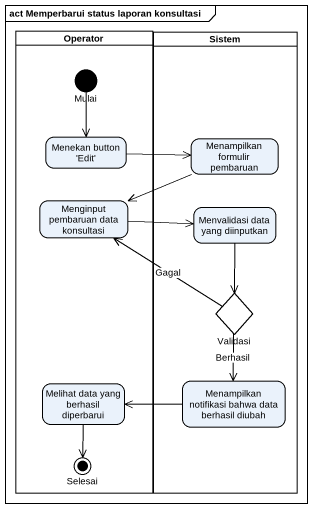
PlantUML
@startuml
mainframe act Memperbarui status laporan konsultasi
hide empty description
state Operator <<partition>> {
  state Mulai <<start>>
  state "Menekan button 'Edit'" as Menekan_button_Edit
  state "Menginput pembaruan data konsultasi" as Menginput_pembaruan_data
  state "Melihat data yang berhasil diperbarui" as Melihat_data_yang_berhasil
  state Selesai <<end>>
}
state Sistem <<partition>> {
  state "Menampilkan formulir pembaruan" as Menampilkan_formulir
  state "Menvalidasi data yang diinputkan" as Menvalidasi_data_yang
  state Validasi <<choice>>
  state "Menampilkan notifikasi bahwa data berhasil diubah" as Menampilkan_notifikasi
}
Mulai --> Menekan_button_Edit
Menekan_button_Edit -right-> Menampilkan_formulir
Menampilkan_formulir -left-> Menginput_pembaruan_data
Menginput_pembaruan_data -right-> Menvalidasi_data_yang
Menvalidasi_data_yang --> Validasi
Validasi -up-> Menginput_pembaruan_data : Gagal
Validasi --> Menampilkan_notifikasi : Berhasil
Melihat_data_yang_berhasil --> Selesai
Menampilkan_notifikasi -left-> Melihat_data_yang_berhasil
@enduml
